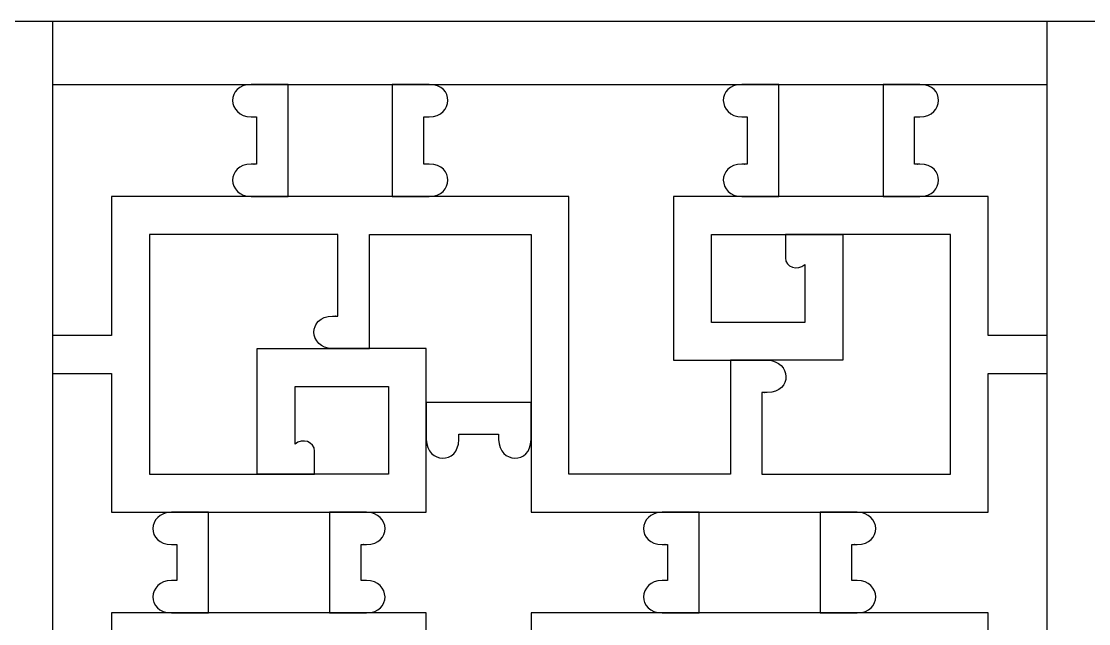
# Model space of a CAD drawing. Header units: centimetres. Extents: x -41.6 to 46.5, y -7.9 to 4.8.
# Drawn here: x 21.19 to 33.78, y -2.26 to 4.85 of the extents above; entities that cross this region are included whole.
import ezdxf

# ---------------------------------------------------------------- set-up
doc = ezdxf.new("R2010")
doc.units = ezdxf.units.CM
doc.header["$MEASUREMENT"] = 0
doc.layers.add('layer 1', color=7, linetype='Continuous')

msp = doc.modelspace()

# ---------------------------------------------------------------- linework, layer by layer
at = {"layer": 'layer 1', "color": 242}
for points, knots in [([(8.33816, -7.92421), (8.33816, -7.92421), (8.33816, 4.84981), (8.33816, 4.84981), (8.33816, 4.84981), (8.33816, 4.84981), (21.55908, 4.84981), (21.55908, 4.84981), (21.55908, 4.84981), (21.55908, 4.84981), (21.55908, -7.92421), (21.55908, -7.92421), (21.55908, -7.92421), (21.55908, -7.92421), (8.33816, -7.92421), (8.33816, -7.92421)], [0, 0, 0, 0, 0.2, 0.2, 0.2, 0.2, 0.4, 0.4, 0.4, 0.4, 0.6, 0.6, 0.6, 0.6, 1, 1, 1, 1]), ([(20.81424, -7.92421), (20.81424, -7.92421), (20.81424, 4.84981), (20.81424, 4.84981), (20.81424, 4.84981), (20.81424, 4.84981), (34.03517, 4.84981), (34.03517, 4.84981), (34.03517, 4.84981), (34.03517, 4.84981), (34.03517, -7.92421), (34.03517, -7.92421), (34.03517, -7.92421), (34.03517, -7.92421), (20.81424, -7.92421), (20.81424, -7.92421)], [0, 0, 0, 0, 0.2, 0.2, 0.2, 0.2, 0.4, 0.4, 0.4, 0.4, 0.6, 0.6, 0.6, 0.6, 1, 1, 1, 1]), ([(33.29033, -7.92421), (33.29033, -7.92421), (33.29033, 4.84981), (33.29033, 4.84981), (33.29033, 4.84981), (33.29033, 4.84981), (46.51125, 4.84981), (46.51125, 4.84981), (46.51125, 4.84981), (46.51125, 4.84981), (46.51125, -7.92421), (46.51125, -7.92421), (46.51125, -7.92421), (46.51125, -7.92421), (33.29033, -7.92421), (33.29033, -7.92421)], [0, 0, 0, 0, 0.2, 0.2, 0.2, 0.2, 0.4, 0.4, 0.4, 0.4, 0.6, 0.6, 0.6, 0.6, 1, 1, 1, 1]), ([(21.55908, 1.14233), (21.55908, 1.14233), (22.25203, 1.14233), (22.25203, 1.14233), (22.25203, 1.14233), (22.25203, 1.14233), (22.25203, 2.78098), (22.25203, 2.78098), (22.25203, 2.78098), (22.25203, 2.78098), (22.25204, 2.78098), (22.25204, 2.78098), (22.25204, 2.78098), (22.25204, 2.78098), (23.89987, 2.78098), (23.89987, 2.78098), (23.89987, 2.78098), (23.61442, 2.78695), (23.59928, 3.16217), (23.89987, 3.16381), (23.89987, 3.16381), (23.97291, 3.16381), (23.89026, 3.16381), (23.9633, 3.16381), (23.9633, 3.16381), (23.9633, 3.16381), (23.9633, 3.72214), (23.9633, 3.72214), (23.9633, 3.72214), (23.9527, 3.72214), (23.95585, 3.72214), (23.89987, 3.72214), (23.89987, 3.72214), (23.61446, 3.72811), (23.59928, 4.1032), (23.89972, 4.10497), (23.89972, 4.10497), (23.89972, 4.10497), (21.55908, 4.10497), (21.55908, 4.10497), (21.55908, 4.10497), (21.55908, 4.10497), (21.55908, 1.14233), (21.55908, 1.14233)], [0, 0, 0, 0, 0.08333333, 0.08333333, 0.08333333, 0.08333333, 0.16666667, 0.16666667, 0.16666667, 0.16666667, 0.25, 0.25, 0.25, 0.25, 0.33333333, 0.33333333, 0.33333333, 0.33333333, 0.41666667, 0.41666667, 0.41666667, 0.41666667, 0.5, 0.5, 0.5, 0.5, 0.58333333, 0.58333333, 0.58333333, 0.58333333, 0.66666667, 0.66666667, 0.66666667, 0.66666667, 0.75, 0.75, 0.75, 0.75, 0.83333333, 0.83333333, 0.83333333, 0.83333333, 1, 1, 1, 1]), ([(24.33572, 4.10497), (24.33572, 4.10497), (23.89972, 4.10497), (23.89972, 4.10497), (23.89972, 4.10497), (23.89972, 4.10497), (24.33572, 4.10497), (24.33572, 4.10497)], [0, 0, 0, 0, 0.33333333, 0.33333333, 0.33333333, 0.33333333, 1, 1, 1, 1]), ([(24.33572, 4.10497), (24.33572, 4.10497), (24.33572, 2.78098), (24.33572, 2.78098), (24.33572, 2.78098), (24.33572, 2.78098), (25.56448, 2.78098), (25.56448, 2.78098), (25.56448, 2.78098), (25.56448, 2.78098), (25.56448, 4.10497), (25.56448, 4.10497), (25.56448, 4.10497), (25.56448, 4.10497), (24.33572, 4.10497), (24.33572, 4.10497)], [0, 0, 0, 0, 0.2, 0.2, 0.2, 0.2, 0.4, 0.4, 0.4, 0.4, 0.6, 0.6, 0.6, 0.6, 1, 1, 1, 1]), ([(25.56448, 4.10497), (25.56448, 4.10497), (26.00048, 4.10497), (26.00048, 4.10497), (26.00048, 4.10497), (26.00048, 4.10497), (25.56448, 4.10497), (25.56448, 4.10497)], [0, 0, 0, 0, 0.33333333, 0.33333333, 0.33333333, 0.33333333, 1, 1, 1, 1]), ([(26.00048, 4.10497), (26.30092, 4.1032), (26.28574, 3.72811), (26.00033, 3.72214), (26.00033, 3.72214), (25.94435, 3.72214), (25.9475, 3.72214), (25.9369, 3.72214), (25.9369, 3.72214), (25.9369, 3.72214), (25.9369, 3.16381), (25.9369, 3.16381), (25.9369, 3.16381), (26.00994, 3.16381), (25.92729, 3.16381), (26.00033, 3.16381), (26.00033, 3.16381), (26.30093, 3.16217), (26.28579, 2.78695), (26.00033, 2.78098), (26.00033, 2.78098), (26.00033, 2.78098), (27.64816, 2.78098), (27.64816, 2.78098), (27.64816, 2.78098), (27.64816, 2.78098), (27.64816, -0.49632), (27.64816, -0.49632), (27.64816, -0.49632), (27.64816, -0.49632), (29.55397, -0.49632), (29.55397, -0.49632), (29.55397, -0.49632), (29.55397, -0.49632), (29.55397, 0.8505), (29.55397, 0.8505), (29.55397, 0.8505), (29.55397, 0.8505), (28.88396, 0.8505), (28.88396, 0.8505), (28.88396, 0.8505), (28.88396, 1.49397), (28.88396, 2.13747), (28.88396, 2.78098), (28.88396, 2.78098), (28.88396, 2.78098), (29.69044, 2.78098), (29.69044, 2.78098), (29.69044, 2.78098), (29.40498, 2.78695), (29.38984, 3.16217), (29.69044, 3.16381), (29.69044, 3.16381), (29.76348, 3.16381), (29.68083, 3.16381), (29.75387, 3.16381), (29.75387, 3.16381), (29.75387, 3.16381), (29.75387, 3.72214), (29.75387, 3.72214), (29.75387, 3.72214), (29.74327, 3.72214), (29.74642, 3.72214), (29.69044, 3.72214), (29.69044, 3.72214), (29.40503, 3.72811), (29.38985, 4.1032), (29.69029, 4.10497), (29.69029, 4.10497), (29.69029, 4.10497), (26.00048, 4.10497), (26.00048, 4.10497)], [0, 0, 0, 0, 0.05263158, 0.05263158, 0.05263158, 0.05263158, 0.10526316, 0.10526316, 0.10526316, 0.10526316, 0.15789474, 0.15789474, 0.15789474, 0.15789474, 0.21052632, 0.21052632, 0.21052632, 0.21052632, 0.26315789, 0.26315789, 0.26315789, 0.26315789, 0.31578947, 0.31578947, 0.31578947, 0.31578947, 0.36842105, 0.36842105, 0.36842105, 0.36842105, 0.42105263, 0.42105263, 0.42105263, 0.42105263, 0.47368421, 0.47368421, 0.47368421, 0.47368421, 0.52631579, 0.52631579, 0.52631579, 0.52631579, 0.57894737, 0.57894737, 0.57894737, 0.57894737, 0.63157895, 0.63157895, 0.63157895, 0.63157895, 0.68421053, 0.68421053, 0.68421053, 0.68421053, 0.73684211, 0.73684211, 0.73684211, 0.73684211, 0.78947368, 0.78947368, 0.78947368, 0.78947368, 0.84210526, 0.84210526, 0.84210526, 0.84210526, 0.89473684, 0.89473684, 0.89473684, 0.89473684, 1, 1, 1, 1]), ([(30.12629, 4.10497), (30.12629, 4.10497), (29.69029, 4.10497), (29.69029, 4.10497), (29.69029, 4.10497), (29.69029, 4.10497), (30.12629, 4.10497), (30.12629, 4.10497)], [0, 0, 0, 0, 0.33333333, 0.33333333, 0.33333333, 0.33333333, 1, 1, 1, 1]), ([(30.12629, 2.78098), (30.12629, 2.78098), (31.35505, 2.78098), (31.35505, 2.78098), (31.35505, 2.78098), (31.35505, 2.78098), (31.35505, 4.10497), (31.35505, 4.10497), (31.35505, 4.10497), (31.35505, 4.10497), (30.12629, 4.10497), (30.12629, 4.10497), (30.12629, 4.10497), (30.12629, 4.10497), (30.12629, 2.78098), (30.12629, 2.78098)], [0, 0, 0, 0, 0.2, 0.2, 0.2, 0.2, 0.4, 0.4, 0.4, 0.4, 0.6, 0.6, 0.6, 0.6, 1, 1, 1, 1]), ([(31.35505, 4.10497), (31.35505, 4.10497), (31.79105, 4.10497), (31.79105, 4.10497), (31.79105, 4.10497), (31.79105, 4.10497), (31.35505, 4.10497), (31.35505, 4.10497)], [0, 0, 0, 0, 0.33333333, 0.33333333, 0.33333333, 0.33333333, 1, 1, 1, 1]), ([(31.79105, 4.10497), (32.09149, 4.1032), (32.07631, 3.72811), (31.7909, 3.72214), (31.7909, 3.72214), (31.73492, 3.72214), (31.73807, 3.72214), (31.72747, 3.72214), (31.72747, 3.72214), (31.72747, 3.72214), (31.72747, 3.16381), (31.72747, 3.16381), (31.72747, 3.16381), (31.80051, 3.16381), (31.71786, 3.16381), (31.7909, 3.16381), (31.7909, 3.16381), (32.09149, 3.16217), (32.07635, 2.78695), (31.7909, 2.78098), (31.7909, 2.78098), (31.7909, 2.78098), (32.59737, 2.78098), (32.59737, 2.78098), (32.59737, 2.78098), (32.59737, 2.78098), (32.59737, 1.14233), (32.59737, 1.14233), (32.59737, 1.14233), (32.59737, 1.14233), (33.29033, 1.14233), (33.29033, 1.14233), (33.29033, 1.14233), (33.29033, 1.14233), (33.29033, 4.10497), (33.29033, 4.10497), (33.29033, 4.10497), (33.29033, 4.10497), (31.79105, 4.10497), (31.79105, 4.10497)], [0, 0, 0, 0, 0.09090909, 0.09090909, 0.09090909, 0.09090909, 0.18181818, 0.18181818, 0.18181818, 0.18181818, 0.27272727, 0.27272727, 0.27272727, 0.27272727, 0.36363636, 0.36363636, 0.36363636, 0.36363636, 0.45454545, 0.45454545, 0.45454545, 0.45454545, 0.54545455, 0.54545455, 0.54545455, 0.54545455, 0.63636364, 0.63636364, 0.63636364, 0.63636364, 0.72727273, 0.72727273, 0.72727273, 0.72727273, 0.81818182, 0.81818182, 0.81818182, 0.81818182, 1, 1, 1, 1]), ([(24.33572, 2.78098), (24.33572, 2.78098), (23.89987, 2.78098), (23.89987, 2.78098), (23.89987, 2.78098), (23.89987, 2.78098), (24.33572, 2.78098), (24.33572, 2.78098)], [0, 0, 0, 0, 0.33333333, 0.33333333, 0.33333333, 0.33333333, 1, 1, 1, 1]), ([(25.56448, 2.78098), (25.56448, 2.78098), (26.00033, 2.78098), (26.00033, 2.78098), (26.00033, 2.78098), (26.00033, 2.78098), (25.56448, 2.78098), (25.56448, 2.78098)], [0, 0, 0, 0, 0.33333333, 0.33333333, 0.33333333, 0.33333333, 1, 1, 1, 1]), ([(30.12629, 2.78098), (30.12629, 2.78098), (29.69044, 2.78098), (29.69044, 2.78098), (29.69044, 2.78098), (29.69044, 2.78098), (30.12629, 2.78098), (30.12629, 2.78098)], [0, 0, 0, 0, 0.33333333, 0.33333333, 0.33333333, 0.33333333, 1, 1, 1, 1]), ([(31.35505, 2.78098), (31.35505, 2.78098), (31.7909, 2.78098), (31.7909, 2.78098), (31.7909, 2.78098), (31.7909, 2.78098), (31.35505, 2.78098), (31.35505, 2.78098)], [0, 0, 0, 0, 0.33333333, 0.33333333, 0.33333333, 0.33333333, 1, 1, 1, 1]), ([(24.85949, 0.98726), (24.85949, 0.98726), (24.41671, 0.98726), (24.41671, 0.98726), (24.41671, 0.98726), (24.41671, 0.98726), (23.96981, 0.98726), (23.96981, 0.98726), (23.96981, 0.98726), (23.96981, 0.98726), (23.96981, -0.49632), (23.96981, -0.49632), (23.96981, -0.49632), (23.96981, -0.49632), (22.69894, -0.49632), (22.69894, -0.49632), (22.69894, -0.49632), (22.69894, -0.49632), (22.69894, 2.33408), (22.69894, 2.33408), (22.69894, 2.33408), (22.69894, 2.33408), (24.92302, 2.33408), (24.92302, 2.33408), (24.92302, 2.33408), (24.92302, 2.33408), (24.92302, 1.3701), (24.92302, 1.3701), (24.92302, 1.3701), (24.84997, 1.3701), (24.93263, 1.3701), (24.85958, 1.3701), (24.85958, 1.3701), (24.55902, 1.36846), (24.57412, 0.99331), (24.85949, 0.98726)], [0, 0, 0, 0, 0.1, 0.1, 0.1, 0.1, 0.2, 0.2, 0.2, 0.2, 0.3, 0.3, 0.3, 0.3, 0.4, 0.4, 0.4, 0.4, 0.5, 0.5, 0.5, 0.5, 0.6, 0.6, 0.6, 0.6, 0.7, 0.7, 0.7, 0.7, 0.8, 0.8, 0.8, 0.8, 1, 1, 1, 1]), ([(27.20125, 0.34983), (27.20125, 1.01125), (27.20126, 1.67267), (27.20126, 2.33408), (27.20126, 2.33408), (27.20126, 2.33408), (25.29544, 2.33408), (25.29544, 2.33408), (25.29544, 2.33408), (25.29544, 2.33408), (25.29544, 0.98726), (25.29544, 0.98726), (25.29544, 0.98726), (25.29544, 0.98726), (25.51854, 0.98726), (25.51854, 0.98726), (25.51854, 0.98726), (25.51854, 0.98726), (25.96545, 0.98726), (25.96545, 0.98726), (25.96545, 0.98726), (25.96545, 0.98726), (25.96545, 0.34983), (25.96545, 0.34983), (25.96545, 0.34983), (25.96545, 0.34983), (27.20125, 0.34983), (27.20125, 0.34983)], [0, 0, 0, 0, 0.125, 0.125, 0.125, 0.125, 0.25, 0.25, 0.25, 0.25, 0.375, 0.375, 0.375, 0.375, 0.5, 0.5, 0.5, 0.5, 0.625, 0.625, 0.625, 0.625, 0.75, 0.75, 0.75, 0.75, 1, 1, 1, 1]), ([(30.4327, 1.97878), (30.34921, 1.90293), (30.20194, 1.9472), (30.20285, 2.06003), (30.20285, 2.06003), (30.20285, 2.15138), (30.20285, 2.24273), (30.20285, 2.33408), (30.20285, 2.33408), (30.20285, 2.33408), (29.33087, 2.33408), (29.33087, 2.33408), (29.33087, 2.33408), (29.33087, 2.33408), (29.33087, 1.2974), (29.33087, 1.2974), (29.33087, 1.2974), (29.33087, 1.2974), (30.4327, 1.2974), (30.4327, 1.2974), (30.4327, 1.2974), (30.4327, 1.2974), (30.4327, 1.97878), (30.4327, 1.97878)], [0, 0, 0, 0, 0.14285714, 0.14285714, 0.14285714, 0.14285714, 0.28571429, 0.28571429, 0.28571429, 0.28571429, 0.42857143, 0.42857143, 0.42857143, 0.42857143, 0.57142857, 0.57142857, 0.57142857, 0.57142857, 0.71428571, 0.71428571, 0.71428571, 0.71428571, 1, 1, 1, 1]), ([(29.92639, -0.49632), (29.92639, -0.49632), (29.92639, 0.46766), (29.92639, 0.46766), (29.92639, 0.46766), (29.99944, 0.46766), (29.91678, 0.46766), (29.98983, 0.46766), (29.98983, 0.46766), (30.29039, 0.4693), (30.27528, 0.84445), (29.98992, 0.8505), (29.98992, 0.8505), (29.98992, 0.8505), (30.8796, 0.8505), (30.8796, 0.8505), (30.8796, 0.8505), (30.8796, 0.8505), (30.8796, 2.33408), (30.8796, 2.33408), (30.8796, 2.33408), (30.8796, 2.33408), (32.15047, 2.33408), (32.15047, 2.33408), (32.15047, 2.33408), (32.15047, 2.33408), (32.15047, -0.49632), (32.15047, -0.49632), (32.15047, -0.49632), (32.15047, -0.49632), (29.92639, -0.49632), (29.92639, -0.49632)], [0, 0, 0, 0, 0.11111111, 0.11111111, 0.11111111, 0.11111111, 0.22222222, 0.22222222, 0.22222222, 0.22222222, 0.33333333, 0.33333333, 0.33333333, 0.33333333, 0.44444444, 0.44444444, 0.44444444, 0.44444444, 0.55555556, 0.55555556, 0.55555556, 0.55555556, 0.66666667, 0.66666667, 0.66666667, 0.66666667, 0.77777778, 0.77777778, 0.77777778, 0.77777778, 1, 1, 1, 1]), ([(30.8796, 2.33408), (30.8796, 2.33408), (30.20285, 2.33408), (30.20285, 2.33408), (30.20285, 2.33408), (30.20285, 2.33408), (30.8796, 2.33408), (30.8796, 2.33408)], [0, 0, 0, 0, 0.33333333, 0.33333333, 0.33333333, 0.33333333, 1, 1, 1, 1]), ([(25.29544, 0.98726), (25.29544, 0.98726), (24.85949, 0.98726), (24.85949, 0.98726), (24.85949, 0.98726), (24.85949, 0.98726), (25.29544, 0.98726), (25.29544, 0.98726)], [0, 0, 0, 0, 0.33333333, 0.33333333, 0.33333333, 0.33333333, 1, 1, 1, 1]), ([(29.55397, 0.8505), (29.55397, 0.8505), (29.98992, 0.8505), (29.98992, 0.8505), (29.98992, 0.8505), (29.98992, 0.8505), (29.55397, 0.8505), (29.55397, 0.8505)], [0, 0, 0, 0, 0.33333333, 0.33333333, 0.33333333, 0.33333333, 1, 1, 1, 1]), ([(21.55908, -3.76983), (21.55908, -3.76983), (22.25203, -3.76983), (22.25203, -3.76983), (22.25203, -3.76983), (22.25203, -3.76983), (22.25203, -2.13118), (22.25203, -2.13118), (22.25203, -2.13118), (22.25203, -2.13118), (22.95881, -2.13118), (22.95881, -2.13118), (22.95881, -2.13118), (22.65838, -2.12941), (22.67355, -1.75431), (22.95896, -1.74834), (22.95896, -1.74834), (23.01495, -1.74834), (23.01179, -1.74834), (23.02239, -1.74834), (23.02239, -1.74834), (23.02239, -1.74834), (23.02239, -1.32599), (23.02239, -1.32599), (23.02239, -1.32599), (22.94935, -1.32599), (23.03201, -1.32599), (22.95896, -1.32599), (22.95896, -1.32599), (22.6589, -1.32435), (22.67347, -0.95049), (22.95745, -0.94322), (22.95745, -0.94322), (22.95745, -0.94322), (22.25203, -0.94322), (22.25203, -0.94322), (22.25203, -0.94322), (22.25203, -0.94322), (22.25203, 0.69543), (22.25203, 0.69543), (22.25203, 0.69543), (22.25203, 0.69543), (21.55908, 0.69543), (21.55908, 0.69543), (21.55908, 0.69543), (21.55908, 0.69543), (21.55908, -3.76983), (21.55908, -3.76983)], [0, 0, 0, 0, 0.07692308, 0.07692308, 0.07692308, 0.07692308, 0.15384615, 0.15384615, 0.15384615, 0.15384615, 0.23076923, 0.23076923, 0.23076923, 0.23076923, 0.30769231, 0.30769231, 0.30769231, 0.30769231, 0.38461538, 0.38461538, 0.38461538, 0.38461538, 0.46153846, 0.46153846, 0.46153846, 0.46153846, 0.53846154, 0.53846154, 0.53846154, 0.53846154, 0.61538462, 0.61538462, 0.61538462, 0.61538462, 0.69230769, 0.69230769, 0.69230769, 0.69230769, 0.76923077, 0.76923077, 0.76923077, 0.76923077, 0.84615385, 0.84615385, 0.84615385, 0.84615385, 1, 1, 1, 1]), ([(33.29033, 0.69542), (33.29033, 0.69542), (32.59737, 0.69542), (32.59737, 0.69542), (32.59737, 0.69542), (32.59737, 0.69542), (32.59737, -0.94323), (32.59737, -0.94323), (32.59737, -0.94323), (32.59737, -0.94323), (32.59737, -0.94323), (32.59737, -0.94323), (32.59737, -0.94323), (32.59737, -0.94323), (31.05069, -0.94323), (31.05069, -0.94323), (31.05069, -0.94323), (31.33458, -0.95057), (31.34912, -1.32435), (31.04909, -1.32599), (31.04909, -1.32599), (30.97605, -1.32599), (31.0587, -1.32599), (30.98566, -1.32599), (30.98566, -1.32599), (30.98566, -1.32599), (30.98566, -1.74834), (30.98566, -1.74834), (30.98566, -1.74834), (30.99626, -1.74834), (30.99311, -1.74834), (31.04909, -1.74834), (31.04909, -1.74834), (31.33445, -1.75431), (31.34967, -2.12928), (31.0494, -2.13118), (31.0494, -2.13118), (31.0494, -2.13118), (32.59737, -2.13118), (32.59737, -2.13118), (32.59737, -2.13118), (32.59737, -2.13118), (32.59737, -2.13118), (32.59737, -2.13118), (32.59737, -2.13118), (32.59737, -2.13118), (32.59737, -3.76983), (32.59737, -3.76983), (32.59737, -3.76983), (32.59737, -3.76983), (33.29033, -3.76983), (33.29033, -3.76983), (33.29033, -3.76983), (33.29033, -3.76983), (33.29033, 0.69542), (33.29033, 0.69542)], [0, 0, 0, 0, 0.06666667, 0.06666667, 0.06666667, 0.06666667, 0.13333333, 0.13333333, 0.13333333, 0.13333333, 0.2, 0.2, 0.2, 0.2, 0.26666667, 0.26666667, 0.26666667, 0.26666667, 0.33333333, 0.33333333, 0.33333333, 0.33333333, 0.4, 0.4, 0.4, 0.4, 0.46666667, 0.46666667, 0.46666667, 0.46666667, 0.53333333, 0.53333333, 0.53333333, 0.53333333, 0.6, 0.6, 0.6, 0.6, 0.66666667, 0.66666667, 0.66666667, 0.66666667, 0.73333333, 0.73333333, 0.73333333, 0.73333333, 0.8, 0.8, 0.8, 0.8, 0.86666667, 0.86666667, 0.86666667, 0.86666667, 1, 1, 1, 1]), ([(24.41671, -0.14099), (24.5002, -0.06516), (24.64747, -0.10945), (24.64656, -0.22228), (24.64656, -0.22228), (24.64656, -0.31362), (24.64656, -0.40497), (24.64656, -0.49632), (24.64656, -0.49632), (24.64656, -0.49632), (25.51854, -0.49632), (25.51854, -0.49632), (25.51854, -0.49632), (25.51854, -0.49632), (25.51854, 0.54036), (25.51854, 0.54036), (25.51854, 0.54036), (25.51854, 0.54036), (24.41671, 0.54036), (24.41671, 0.54036), (24.41671, 0.54036), (24.41671, 0.54036), (24.41671, -0.14099), (24.41671, -0.14099)], [0, 0, 0, 0, 0.14285714, 0.14285714, 0.14285714, 0.14285714, 0.28571429, 0.28571429, 0.28571429, 0.28571429, 0.42857143, 0.42857143, 0.42857143, 0.42857143, 0.57142857, 0.57142857, 0.57142857, 0.57142857, 0.71428571, 0.71428571, 0.71428571, 0.71428571, 1, 1, 1, 1]), ([(25.96545, 0.34983), (25.96545, 0.34983), (25.96545, -0.08602), (25.96545, -0.08602), (25.96545, -0.08602), (25.96545, -0.08602), (25.96545, 0.34983), (25.96545, 0.34983)], [0, 0, 0, 0, 0.33333333, 0.33333333, 0.33333333, 0.33333333, 1, 1, 1, 1]), ([(27.20125, 0.34983), (27.20125, 0.34983), (27.20125, -0.08602), (27.20125, -0.08602), (27.20125, -0.08602), (27.20125, -0.08602), (27.20125, 0.34983), (27.20125, 0.34983)], [0, 0, 0, 0, 0.33333333, 0.33333333, 0.33333333, 0.33333333, 1, 1, 1, 1]), ([(27.20125, -0.08602), (27.19961, -0.38661), (26.82427, -0.37148), (26.8183, -0.08602), (26.8183, -0.08602), (26.8183, -0.03004), (26.8183, -0.03319), (26.8183, -0.02259), (26.8183, -0.02259), (26.8183, -0.02259), (26.34828, -0.02259), (26.34828, -0.02259), (26.34828, -0.02259), (26.34828, -0.09563), (26.34828, -0.01298), (26.34828, -0.08602), (26.34828, -0.08602), (26.34663, -0.38661), (25.97142, -0.37148), (25.96545, -0.08602), (25.96545, -0.08602), (25.96545, -0.08602), (25.96545, -0.94322), (25.96545, -0.94322), (25.96545, -0.94322), (25.96545, -0.94322), (25.26003, -0.94322), (25.26003, -0.94322), (25.26003, -0.94322), (25.54401, -0.95049), (25.55858, -1.32435), (25.25852, -1.32599), (25.25852, -1.32599), (25.18547, -1.32599), (25.26813, -1.32599), (25.19509, -1.32599), (25.19509, -1.32599), (25.19509, -1.32599), (25.19509, -1.74834), (25.19509, -1.74834), (25.19509, -1.74834), (25.20569, -1.74834), (25.20254, -1.74834), (25.25852, -1.74834), (25.25852, -1.74834), (25.54393, -1.75431), (25.5591, -2.12941), (25.25867, -2.13118), (25.25867, -2.13118), (25.25867, -2.13118), (25.96545, -2.13118), (25.96545, -2.13118), (25.96545, -2.13118), (25.96545, -2.13118), (25.96545, -2.98838), (25.96545, -2.98838), (25.96545, -2.98838), (25.97142, -2.70293), (26.34663, -2.68779), (26.34828, -2.98838), (26.34828, -2.98838), (26.34828, -3.06143), (26.34828, -2.97877), (26.34828, -3.05182), (26.34828, -3.05182), (26.34828, -3.05182), (26.8183, -3.05182), (26.8183, -3.05182), (26.8183, -3.05182), (26.8183, -3.04121), (26.8183, -3.04437), (26.8183, -2.98838), (26.8183, -2.98838), (26.82427, -2.70293), (27.19962, -2.68779), (27.20126, -2.98838), (27.20126, -2.98838), (27.20126, -2.98838), (27.20126, -2.57808), (27.20126, -2.57808), (27.20126, -2.57808), (27.20126, -2.57808), (27.20125, -2.57808), (27.20125, -2.57808), (27.20125, -2.57808), (27.20125, -2.57808), (27.20125, -2.13118), (27.20125, -2.13118), (27.20125, -2.13118), (27.20125, -2.13118), (28.74938, -2.13118), (28.74938, -2.13118), (28.74938, -2.13118), (28.44895, -2.1294), (28.46413, -1.75431), (28.74953, -1.74834), (28.74953, -1.74834), (28.80552, -1.74834), (28.80236, -1.74834), (28.81296, -1.74834), (28.81296, -1.74834), (28.81296, -1.74834), (28.81296, -1.32599), (28.81296, -1.32599), (28.81296, -1.32599), (28.73992, -1.32599), (28.82258, -1.32599), (28.74953, -1.32599), (28.74953, -1.32599), (28.4495, -1.32435), (28.46404, -0.95057), (28.74794, -0.94323), (28.74794, -0.94323), (28.74794, -0.94323), (27.20125, -0.94323), (27.20125, -0.94323), (27.20125, -0.94323), (27.20125, -0.65749), (27.20125, -0.37176), (27.20125, -0.08602)], [0, 0, 0, 0, 0.03225806, 0.03225806, 0.03225806, 0.03225806, 0.06451613, 0.06451613, 0.06451613, 0.06451613, 0.09677419, 0.09677419, 0.09677419, 0.09677419, 0.12903226, 0.12903226, 0.12903226, 0.12903226, 0.16129032, 0.16129032, 0.16129032, 0.16129032, 0.19354839, 0.19354839, 0.19354839, 0.19354839, 0.22580645, 0.22580645, 0.22580645, 0.22580645, 0.25806452, 0.25806452, 0.25806452, 0.25806452, 0.29032258, 0.29032258, 0.29032258, 0.29032258, 0.32258065, 0.32258065, 0.32258065, 0.32258065, 0.35483871, 0.35483871, 0.35483871, 0.35483871, 0.38709677, 0.38709677, 0.38709677, 0.38709677, 0.41935484, 0.41935484, 0.41935484, 0.41935484, 0.4516129, 0.4516129, 0.4516129, 0.4516129, 0.48387097, 0.48387097, 0.48387097, 0.48387097, 0.51612903, 0.51612903, 0.51612903, 0.51612903, 0.5483871, 0.5483871, 0.5483871, 0.5483871, 0.58064516, 0.58064516, 0.58064516, 0.58064516, 0.61290323, 0.61290323, 0.61290323, 0.61290323, 0.64516129, 0.64516129, 0.64516129, 0.64516129, 0.67741935, 0.67741935, 0.67741935, 0.67741935, 0.70967742, 0.70967742, 0.70967742, 0.70967742, 0.74193548, 0.74193548, 0.74193548, 0.74193548, 0.77419355, 0.77419355, 0.77419355, 0.77419355, 0.80645161, 0.80645161, 0.80645161, 0.80645161, 0.83870968, 0.83870968, 0.83870968, 0.83870968, 0.87096774, 0.87096774, 0.87096774, 0.87096774, 0.90322581, 0.90322581, 0.90322581, 0.90322581, 0.93548387, 0.93548387, 0.93548387, 0.93548387, 1, 1, 1, 1]), ([(24.64656, -0.49632), (24.64656, -0.49632), (23.96981, -0.49632), (23.96981, -0.49632), (23.96981, -0.49632), (23.96981, -0.49632), (24.64656, -0.49632), (24.64656, -0.49632)], [0, 0, 0, 0, 0.33333333, 0.33333333, 0.33333333, 0.33333333, 1, 1, 1, 1]), ([(23.39481, -0.94322), (23.39481, -0.94322), (22.95745, -0.94322), (22.95745, -0.94322), (22.95745, -0.94322), (22.95745, -0.94322), (23.39481, -0.94322), (23.39481, -0.94322)], [0, 0, 0, 0, 0.33333333, 0.33333333, 0.33333333, 0.33333333, 1, 1, 1, 1]), ([(23.39481, -0.94322), (23.39481, -0.94322), (23.39481, -2.13118), (23.39481, -2.13118), (23.39481, -2.13118), (23.39481, -2.13118), (24.82266, -2.13118), (24.82266, -2.13118), (24.82266, -2.13118), (24.82266, -2.13118), (24.82267, -0.94322), (24.82267, -0.94322), (24.82267, -0.94322), (24.82267, -0.94322), (23.39481, -0.94322), (23.39481, -0.94322)], [0, 0, 0, 0, 0.2, 0.2, 0.2, 0.2, 0.4, 0.4, 0.4, 0.4, 0.6, 0.6, 0.6, 0.6, 1, 1, 1, 1]), ([(25.26003, -0.94322), (25.26003, -0.94322), (24.82267, -0.94322), (24.82267, -0.94322), (24.82267, -0.94322), (24.82267, -0.94322), (25.26003, -0.94322), (25.26003, -0.94322)], [0, 0, 0, 0, 0.33333333, 0.33333333, 0.33333333, 0.33333333, 1, 1, 1, 1]), ([(29.18539, -0.94323), (29.18539, -0.94323), (28.74794, -0.94323), (28.74794, -0.94323), (28.74794, -0.94323), (28.74794, -0.94323), (29.18539, -0.94323), (29.18539, -0.94323)], [0, 0, 0, 0, 0.33333333, 0.33333333, 0.33333333, 0.33333333, 1, 1, 1, 1]), ([(29.18539, -0.94323), (29.18539, -0.94323), (29.18539, -2.13118), (29.18539, -2.13118), (29.18539, -2.13118), (29.18539, -2.13118), (30.61324, -2.13118), (30.61324, -2.13118), (30.61324, -2.13118), (30.61324, -2.13118), (30.61324, -0.94323), (30.61324, -0.94323), (30.61324, -0.94323), (30.61324, -0.94323), (29.18539, -0.94323), (29.18539, -0.94323)], [0, 0, 0, 0, 0.2, 0.2, 0.2, 0.2, 0.4, 0.4, 0.4, 0.4, 0.6, 0.6, 0.6, 0.6, 1, 1, 1, 1]), ([(30.61324, -0.94323), (30.61324, -0.94323), (31.05069, -0.94323), (31.05069, -0.94323), (31.05069, -0.94323), (31.05069, -0.94323), (30.61324, -0.94323), (30.61324, -0.94323)], [0, 0, 0, 0, 0.33333333, 0.33333333, 0.33333333, 0.33333333, 1, 1, 1, 1]), ([(23.39481, -2.13118), (23.39481, -2.13118), (22.95881, -2.13118), (22.95881, -2.13118), (22.95881, -2.13118), (22.95881, -2.13118), (23.39481, -2.13118), (23.39481, -2.13118)], [0, 0, 0, 0, 0.33333333, 0.33333333, 0.33333333, 0.33333333, 1, 1, 1, 1]), ([(25.25867, -2.13118), (25.25867, -2.13118), (24.82266, -2.13118), (24.82266, -2.13118), (24.82266, -2.13118), (24.82266, -2.13118), (25.25867, -2.13118), (25.25867, -2.13118)], [0, 0, 0, 0, 0.33333333, 0.33333333, 0.33333333, 0.33333333, 1, 1, 1, 1]), ([(29.18539, -2.13118), (29.18539, -2.13118), (28.74938, -2.13118), (28.74938, -2.13118), (28.74938, -2.13118), (28.74938, -2.13118), (29.18539, -2.13118), (29.18539, -2.13118)], [0, 0, 0, 0, 0.33333333, 0.33333333, 0.33333333, 0.33333333, 1, 1, 1, 1]), ([(30.61324, -2.13118), (30.61324, -2.13118), (31.0494, -2.13118), (31.0494, -2.13118), (31.0494, -2.13118), (31.0494, -2.13118), (30.61324, -2.13118), (30.61324, -2.13118)], [0, 0, 0, 0, 0.33333333, 0.33333333, 0.33333333, 0.33333333, 1, 1, 1, 1])]:
    msp.add_open_spline(points, degree=3, knots=knots, dxfattribs=at)
at = {"layer": 'layer 1', "color": 242, "lineweight": 9}
for points, knots in [([(8.33816, -7.92421), (8.33816, -7.92421), (8.33816, 4.84981), (8.33816, 4.84981), (8.33816, 4.84981), (8.33816, 4.84981), (21.55908, 4.84981), (21.55908, 4.84981), (21.55908, 4.84981), (21.55908, 4.84981), (21.55908, -7.92421), (21.55908, -7.92421), (21.55908, -7.92421), (21.55908, -7.92421), (8.33816, -7.92421), (8.33816, -7.92421)], [0, 0, 0, 0, 0.2, 0.2, 0.2, 0.2, 0.4, 0.4, 0.4, 0.4, 0.6, 0.6, 0.6, 0.6, 1, 1, 1, 1]), ([(20.81424, -7.92421), (20.81424, -7.92421), (20.81424, 4.84981), (20.81424, 4.84981), (20.81424, 4.84981), (20.81424, 4.84981), (34.03517, 4.84981), (34.03517, 4.84981), (34.03517, 4.84981), (34.03517, 4.84981), (34.03517, -7.92421), (34.03517, -7.92421), (34.03517, -7.92421), (34.03517, -7.92421), (20.81424, -7.92421), (20.81424, -7.92421)], [0, 0, 0, 0, 0.2, 0.2, 0.2, 0.2, 0.4, 0.4, 0.4, 0.4, 0.6, 0.6, 0.6, 0.6, 1, 1, 1, 1]), ([(33.29033, -7.92421), (33.29033, -7.92421), (33.29033, 4.84981), (33.29033, 4.84981), (33.29033, 4.84981), (33.29033, 4.84981), (46.51125, 4.84981), (46.51125, 4.84981), (46.51125, 4.84981), (46.51125, 4.84981), (46.51125, -7.92421), (46.51125, -7.92421), (46.51125, -7.92421), (46.51125, -7.92421), (33.29033, -7.92421), (33.29033, -7.92421)], [0, 0, 0, 0, 0.2, 0.2, 0.2, 0.2, 0.4, 0.4, 0.4, 0.4, 0.6, 0.6, 0.6, 0.6, 1, 1, 1, 1]), ([(21.55908, 1.14233), (21.55908, 1.14233), (22.25203, 1.14233), (22.25203, 1.14233), (22.25203, 1.14233), (22.25203, 1.14233), (22.25203, 2.78098), (22.25203, 2.78098), (22.25203, 2.78098), (22.25203, 2.78098), (22.25204, 2.78098), (22.25204, 2.78098), (22.25204, 2.78098), (22.25204, 2.78098), (23.89987, 2.78098), (23.89987, 2.78098), (23.89987, 2.78098), (23.61442, 2.78695), (23.59928, 3.16217), (23.89987, 3.16381), (23.89987, 3.16381), (23.97291, 3.16381), (23.89026, 3.16381), (23.9633, 3.16381), (23.9633, 3.16381), (23.9633, 3.16381), (23.9633, 3.72214), (23.9633, 3.72214), (23.9633, 3.72214), (23.9527, 3.72214), (23.95585, 3.72214), (23.89987, 3.72214), (23.89987, 3.72214), (23.61446, 3.72811), (23.59928, 4.1032), (23.89972, 4.10497), (23.89972, 4.10497), (23.89972, 4.10497), (21.55908, 4.10497), (21.55908, 4.10497), (21.55908, 4.10497), (21.55908, 4.10497), (21.55908, 1.14233), (21.55908, 1.14233)], [0, 0, 0, 0, 0.08333333, 0.08333333, 0.08333333, 0.08333333, 0.16666667, 0.16666667, 0.16666667, 0.16666667, 0.25, 0.25, 0.25, 0.25, 0.33333333, 0.33333333, 0.33333333, 0.33333333, 0.41666667, 0.41666667, 0.41666667, 0.41666667, 0.5, 0.5, 0.5, 0.5, 0.58333333, 0.58333333, 0.58333333, 0.58333333, 0.66666667, 0.66666667, 0.66666667, 0.66666667, 0.75, 0.75, 0.75, 0.75, 0.83333333, 0.83333333, 0.83333333, 0.83333333, 1, 1, 1, 1]), ([(24.33572, 4.10497), (24.33572, 4.10497), (24.33572, 2.78098), (24.33572, 2.78098), (24.33572, 2.78098), (24.33572, 2.78098), (25.56448, 2.78098), (25.56448, 2.78098), (25.56448, 2.78098), (25.56448, 2.78098), (25.56448, 4.10497), (25.56448, 4.10497), (25.56448, 4.10497), (25.56448, 4.10497), (24.33572, 4.10497), (24.33572, 4.10497)], [0, 0, 0, 0, 0.2, 0.2, 0.2, 0.2, 0.4, 0.4, 0.4, 0.4, 0.6, 0.6, 0.6, 0.6, 1, 1, 1, 1]), ([(26.00048, 4.10497), (26.30092, 4.1032), (26.28574, 3.72811), (26.00033, 3.72214), (26.00033, 3.72214), (25.94435, 3.72214), (25.9475, 3.72214), (25.9369, 3.72214), (25.9369, 3.72214), (25.9369, 3.72214), (25.9369, 3.16381), (25.9369, 3.16381), (25.9369, 3.16381), (26.00994, 3.16381), (25.92729, 3.16381), (26.00033, 3.16381), (26.00033, 3.16381), (26.30093, 3.16217), (26.28579, 2.78695), (26.00033, 2.78098), (26.00033, 2.78098), (26.00033, 2.78098), (27.64816, 2.78098), (27.64816, 2.78098), (27.64816, 2.78098), (27.64816, 2.78098), (27.64816, -0.49632), (27.64816, -0.49632), (27.64816, -0.49632), (27.64816, -0.49632), (29.55397, -0.49632), (29.55397, -0.49632), (29.55397, -0.49632), (29.55397, -0.49632), (29.55397, 0.8505), (29.55397, 0.8505), (29.55397, 0.8505), (29.55397, 0.8505), (28.88396, 0.8505), (28.88396, 0.8505), (28.88396, 0.8505), (28.88396, 1.49397), (28.88396, 2.13747), (28.88396, 2.78098), (28.88396, 2.78098), (28.88396, 2.78098), (29.69044, 2.78098), (29.69044, 2.78098), (29.69044, 2.78098), (29.40498, 2.78695), (29.38984, 3.16217), (29.69044, 3.16381), (29.69044, 3.16381), (29.76348, 3.16381), (29.68083, 3.16381), (29.75387, 3.16381), (29.75387, 3.16381), (29.75387, 3.16381), (29.75387, 3.72214), (29.75387, 3.72214), (29.75387, 3.72214), (29.74327, 3.72214), (29.74642, 3.72214), (29.69044, 3.72214), (29.69044, 3.72214), (29.40503, 3.72811), (29.38985, 4.1032), (29.69029, 4.10497), (29.69029, 4.10497), (29.69029, 4.10497), (26.00048, 4.10497), (26.00048, 4.10497)], [0, 0, 0, 0, 0.05263158, 0.05263158, 0.05263158, 0.05263158, 0.10526316, 0.10526316, 0.10526316, 0.10526316, 0.15789474, 0.15789474, 0.15789474, 0.15789474, 0.21052632, 0.21052632, 0.21052632, 0.21052632, 0.26315789, 0.26315789, 0.26315789, 0.26315789, 0.31578947, 0.31578947, 0.31578947, 0.31578947, 0.36842105, 0.36842105, 0.36842105, 0.36842105, 0.42105263, 0.42105263, 0.42105263, 0.42105263, 0.47368421, 0.47368421, 0.47368421, 0.47368421, 0.52631579, 0.52631579, 0.52631579, 0.52631579, 0.57894737, 0.57894737, 0.57894737, 0.57894737, 0.63157895, 0.63157895, 0.63157895, 0.63157895, 0.68421053, 0.68421053, 0.68421053, 0.68421053, 0.73684211, 0.73684211, 0.73684211, 0.73684211, 0.78947368, 0.78947368, 0.78947368, 0.78947368, 0.84210526, 0.84210526, 0.84210526, 0.84210526, 0.89473684, 0.89473684, 0.89473684, 0.89473684, 1, 1, 1, 1]), ([(30.12629, 2.78098), (30.12629, 2.78098), (31.35505, 2.78098), (31.35505, 2.78098), (31.35505, 2.78098), (31.35505, 2.78098), (31.35505, 4.10497), (31.35505, 4.10497), (31.35505, 4.10497), (31.35505, 4.10497), (30.12629, 4.10497), (30.12629, 4.10497), (30.12629, 4.10497), (30.12629, 4.10497), (30.12629, 2.78098), (30.12629, 2.78098)], [0, 0, 0, 0, 0.2, 0.2, 0.2, 0.2, 0.4, 0.4, 0.4, 0.4, 0.6, 0.6, 0.6, 0.6, 1, 1, 1, 1]), ([(31.79105, 4.10497), (32.09149, 4.1032), (32.07631, 3.72811), (31.7909, 3.72214), (31.7909, 3.72214), (31.73492, 3.72214), (31.73807, 3.72214), (31.72747, 3.72214), (31.72747, 3.72214), (31.72747, 3.72214), (31.72747, 3.16381), (31.72747, 3.16381), (31.72747, 3.16381), (31.80051, 3.16381), (31.71786, 3.16381), (31.7909, 3.16381), (31.7909, 3.16381), (32.09149, 3.16217), (32.07635, 2.78695), (31.7909, 2.78098), (31.7909, 2.78098), (31.7909, 2.78098), (32.59737, 2.78098), (32.59737, 2.78098), (32.59737, 2.78098), (32.59737, 2.78098), (32.59737, 1.14233), (32.59737, 1.14233), (32.59737, 1.14233), (32.59737, 1.14233), (33.29033, 1.14233), (33.29033, 1.14233), (33.29033, 1.14233), (33.29033, 1.14233), (33.29033, 4.10497), (33.29033, 4.10497), (33.29033, 4.10497), (33.29033, 4.10497), (31.79105, 4.10497), (31.79105, 4.10497)], [0, 0, 0, 0, 0.09090909, 0.09090909, 0.09090909, 0.09090909, 0.18181818, 0.18181818, 0.18181818, 0.18181818, 0.27272727, 0.27272727, 0.27272727, 0.27272727, 0.36363636, 0.36363636, 0.36363636, 0.36363636, 0.45454545, 0.45454545, 0.45454545, 0.45454545, 0.54545455, 0.54545455, 0.54545455, 0.54545455, 0.63636364, 0.63636364, 0.63636364, 0.63636364, 0.72727273, 0.72727273, 0.72727273, 0.72727273, 0.81818182, 0.81818182, 0.81818182, 0.81818182, 1, 1, 1, 1]), ([(24.85949, 0.98726), (24.85949, 0.98726), (24.41671, 0.98726), (24.41671, 0.98726), (24.41671, 0.98726), (24.41671, 0.98726), (23.96981, 0.98726), (23.96981, 0.98726), (23.96981, 0.98726), (23.96981, 0.98726), (23.96981, -0.49632), (23.96981, -0.49632), (23.96981, -0.49632), (23.96981, -0.49632), (22.69894, -0.49632), (22.69894, -0.49632), (22.69894, -0.49632), (22.69894, -0.49632), (22.69894, 2.33408), (22.69894, 2.33408), (22.69894, 2.33408), (22.69894, 2.33408), (24.92302, 2.33408), (24.92302, 2.33408), (24.92302, 2.33408), (24.92302, 2.33408), (24.92302, 1.3701), (24.92302, 1.3701), (24.92302, 1.3701), (24.84997, 1.3701), (24.93263, 1.3701), (24.85958, 1.3701), (24.85958, 1.3701), (24.55902, 1.36846), (24.57412, 0.99331), (24.85949, 0.98726)], [0, 0, 0, 0, 0.1, 0.1, 0.1, 0.1, 0.2, 0.2, 0.2, 0.2, 0.3, 0.3, 0.3, 0.3, 0.4, 0.4, 0.4, 0.4, 0.5, 0.5, 0.5, 0.5, 0.6, 0.6, 0.6, 0.6, 0.7, 0.7, 0.7, 0.7, 0.8, 0.8, 0.8, 0.8, 1, 1, 1, 1]), ([(27.20125, 0.34983), (27.20125, 1.01125), (27.20126, 1.67267), (27.20126, 2.33408), (27.20126, 2.33408), (27.20126, 2.33408), (25.29544, 2.33408), (25.29544, 2.33408), (25.29544, 2.33408), (25.29544, 2.33408), (25.29544, 0.98726), (25.29544, 0.98726), (25.29544, 0.98726), (25.29544, 0.98726), (25.51854, 0.98726), (25.51854, 0.98726), (25.51854, 0.98726), (25.51854, 0.98726), (25.96545, 0.98726), (25.96545, 0.98726), (25.96545, 0.98726), (25.96545, 0.98726), (25.96545, 0.34983), (25.96545, 0.34983), (25.96545, 0.34983), (25.96545, 0.34983), (27.20125, 0.34983), (27.20125, 0.34983)], [0, 0, 0, 0, 0.125, 0.125, 0.125, 0.125, 0.25, 0.25, 0.25, 0.25, 0.375, 0.375, 0.375, 0.375, 0.5, 0.5, 0.5, 0.5, 0.625, 0.625, 0.625, 0.625, 0.75, 0.75, 0.75, 0.75, 1, 1, 1, 1]), ([(30.4327, 1.97878), (30.34921, 1.90293), (30.20194, 1.9472), (30.20285, 2.06003), (30.20285, 2.06003), (30.20285, 2.15138), (30.20285, 2.24273), (30.20285, 2.33408), (30.20285, 2.33408), (30.20285, 2.33408), (29.33087, 2.33408), (29.33087, 2.33408), (29.33087, 2.33408), (29.33087, 2.33408), (29.33087, 1.2974), (29.33087, 1.2974), (29.33087, 1.2974), (29.33087, 1.2974), (30.4327, 1.2974), (30.4327, 1.2974), (30.4327, 1.2974), (30.4327, 1.2974), (30.4327, 1.97878), (30.4327, 1.97878)], [0, 0, 0, 0, 0.14285714, 0.14285714, 0.14285714, 0.14285714, 0.28571429, 0.28571429, 0.28571429, 0.28571429, 0.42857143, 0.42857143, 0.42857143, 0.42857143, 0.57142857, 0.57142857, 0.57142857, 0.57142857, 0.71428571, 0.71428571, 0.71428571, 0.71428571, 1, 1, 1, 1]), ([(29.92639, -0.49632), (29.92639, -0.49632), (29.92639, 0.46766), (29.92639, 0.46766), (29.92639, 0.46766), (29.99944, 0.46766), (29.91678, 0.46766), (29.98983, 0.46766), (29.98983, 0.46766), (30.29039, 0.4693), (30.27528, 0.84445), (29.98992, 0.8505), (29.98992, 0.8505), (29.98992, 0.8505), (30.8796, 0.8505), (30.8796, 0.8505), (30.8796, 0.8505), (30.8796, 0.8505), (30.8796, 2.33408), (30.8796, 2.33408), (30.8796, 2.33408), (30.8796, 2.33408), (32.15047, 2.33408), (32.15047, 2.33408), (32.15047, 2.33408), (32.15047, 2.33408), (32.15047, -0.49632), (32.15047, -0.49632), (32.15047, -0.49632), (32.15047, -0.49632), (29.92639, -0.49632), (29.92639, -0.49632)], [0, 0, 0, 0, 0.11111111, 0.11111111, 0.11111111, 0.11111111, 0.22222222, 0.22222222, 0.22222222, 0.22222222, 0.33333333, 0.33333333, 0.33333333, 0.33333333, 0.44444444, 0.44444444, 0.44444444, 0.44444444, 0.55555556, 0.55555556, 0.55555556, 0.55555556, 0.66666667, 0.66666667, 0.66666667, 0.66666667, 0.77777778, 0.77777778, 0.77777778, 0.77777778, 1, 1, 1, 1]), ([(21.55908, -3.76983), (21.55908, -3.76983), (22.25203, -3.76983), (22.25203, -3.76983), (22.25203, -3.76983), (22.25203, -3.76983), (22.25203, -2.13118), (22.25203, -2.13118), (22.25203, -2.13118), (22.25203, -2.13118), (22.95881, -2.13118), (22.95881, -2.13118), (22.95881, -2.13118), (22.65838, -2.12941), (22.67355, -1.75431), (22.95896, -1.74834), (22.95896, -1.74834), (23.01495, -1.74834), (23.01179, -1.74834), (23.02239, -1.74834), (23.02239, -1.74834), (23.02239, -1.74834), (23.02239, -1.32599), (23.02239, -1.32599), (23.02239, -1.32599), (22.94935, -1.32599), (23.03201, -1.32599), (22.95896, -1.32599), (22.95896, -1.32599), (22.6589, -1.32435), (22.67347, -0.95049), (22.95745, -0.94322), (22.95745, -0.94322), (22.95745, -0.94322), (22.25203, -0.94322), (22.25203, -0.94322), (22.25203, -0.94322), (22.25203, -0.94322), (22.25203, 0.69543), (22.25203, 0.69543), (22.25203, 0.69543), (22.25203, 0.69543), (21.55908, 0.69543), (21.55908, 0.69543), (21.55908, 0.69543), (21.55908, 0.69543), (21.55908, -3.76983), (21.55908, -3.76983)], [0, 0, 0, 0, 0.07692308, 0.07692308, 0.07692308, 0.07692308, 0.15384615, 0.15384615, 0.15384615, 0.15384615, 0.23076923, 0.23076923, 0.23076923, 0.23076923, 0.30769231, 0.30769231, 0.30769231, 0.30769231, 0.38461538, 0.38461538, 0.38461538, 0.38461538, 0.46153846, 0.46153846, 0.46153846, 0.46153846, 0.53846154, 0.53846154, 0.53846154, 0.53846154, 0.61538462, 0.61538462, 0.61538462, 0.61538462, 0.69230769, 0.69230769, 0.69230769, 0.69230769, 0.76923077, 0.76923077, 0.76923077, 0.76923077, 0.84615385, 0.84615385, 0.84615385, 0.84615385, 1, 1, 1, 1]), ([(33.29033, 0.69542), (33.29033, 0.69542), (32.59737, 0.69542), (32.59737, 0.69542), (32.59737, 0.69542), (32.59737, 0.69542), (32.59737, -0.94323), (32.59737, -0.94323), (32.59737, -0.94323), (32.59737, -0.94323), (32.59737, -0.94323), (32.59737, -0.94323), (32.59737, -0.94323), (32.59737, -0.94323), (31.05069, -0.94323), (31.05069, -0.94323), (31.05069, -0.94323), (31.33458, -0.95057), (31.34912, -1.32435), (31.04909, -1.32599), (31.04909, -1.32599), (30.97605, -1.32599), (31.0587, -1.32599), (30.98566, -1.32599), (30.98566, -1.32599), (30.98566, -1.32599), (30.98566, -1.74834), (30.98566, -1.74834), (30.98566, -1.74834), (30.99626, -1.74834), (30.99311, -1.74834), (31.04909, -1.74834), (31.04909, -1.74834), (31.33445, -1.75431), (31.34967, -2.12928), (31.0494, -2.13118), (31.0494, -2.13118), (31.0494, -2.13118), (32.59737, -2.13118), (32.59737, -2.13118), (32.59737, -2.13118), (32.59737, -2.13118), (32.59737, -2.13118), (32.59737, -2.13118), (32.59737, -2.13118), (32.59737, -2.13118), (32.59737, -3.76983), (32.59737, -3.76983), (32.59737, -3.76983), (32.59737, -3.76983), (33.29033, -3.76983), (33.29033, -3.76983), (33.29033, -3.76983), (33.29033, -3.76983), (33.29033, 0.69542), (33.29033, 0.69542)], [0, 0, 0, 0, 0.06666667, 0.06666667, 0.06666667, 0.06666667, 0.13333333, 0.13333333, 0.13333333, 0.13333333, 0.2, 0.2, 0.2, 0.2, 0.26666667, 0.26666667, 0.26666667, 0.26666667, 0.33333333, 0.33333333, 0.33333333, 0.33333333, 0.4, 0.4, 0.4, 0.4, 0.46666667, 0.46666667, 0.46666667, 0.46666667, 0.53333333, 0.53333333, 0.53333333, 0.53333333, 0.6, 0.6, 0.6, 0.6, 0.66666667, 0.66666667, 0.66666667, 0.66666667, 0.73333333, 0.73333333, 0.73333333, 0.73333333, 0.8, 0.8, 0.8, 0.8, 0.86666667, 0.86666667, 0.86666667, 0.86666667, 1, 1, 1, 1]), ([(24.41671, -0.14099), (24.5002, -0.06516), (24.64747, -0.10945), (24.64656, -0.22228), (24.64656, -0.22228), (24.64656, -0.31362), (24.64656, -0.40497), (24.64656, -0.49632), (24.64656, -0.49632), (24.64656, -0.49632), (25.51854, -0.49632), (25.51854, -0.49632), (25.51854, -0.49632), (25.51854, -0.49632), (25.51854, 0.54036), (25.51854, 0.54036), (25.51854, 0.54036), (25.51854, 0.54036), (24.41671, 0.54036), (24.41671, 0.54036), (24.41671, 0.54036), (24.41671, 0.54036), (24.41671, -0.14099), (24.41671, -0.14099)], [0, 0, 0, 0, 0.14285714, 0.14285714, 0.14285714, 0.14285714, 0.28571429, 0.28571429, 0.28571429, 0.28571429, 0.42857143, 0.42857143, 0.42857143, 0.42857143, 0.57142857, 0.57142857, 0.57142857, 0.57142857, 0.71428571, 0.71428571, 0.71428571, 0.71428571, 1, 1, 1, 1]), ([(27.20125, -0.08602), (27.19961, -0.38661), (26.82427, -0.37148), (26.8183, -0.08602), (26.8183, -0.08602), (26.8183, -0.03004), (26.8183, -0.03319), (26.8183, -0.02259), (26.8183, -0.02259), (26.8183, -0.02259), (26.34828, -0.02259), (26.34828, -0.02259), (26.34828, -0.02259), (26.34828, -0.09563), (26.34828, -0.01298), (26.34828, -0.08602), (26.34828, -0.08602), (26.34663, -0.38661), (25.97142, -0.37148), (25.96545, -0.08602), (25.96545, -0.08602), (25.96545, -0.08602), (25.96545, -0.94322), (25.96545, -0.94322), (25.96545, -0.94322), (25.96545, -0.94322), (25.26003, -0.94322), (25.26003, -0.94322), (25.26003, -0.94322), (25.54401, -0.95049), (25.55858, -1.32435), (25.25852, -1.32599), (25.25852, -1.32599), (25.18547, -1.32599), (25.26813, -1.32599), (25.19509, -1.32599), (25.19509, -1.32599), (25.19509, -1.32599), (25.19509, -1.74834), (25.19509, -1.74834), (25.19509, -1.74834), (25.20569, -1.74834), (25.20254, -1.74834), (25.25852, -1.74834), (25.25852, -1.74834), (25.54393, -1.75431), (25.5591, -2.12941), (25.25867, -2.13118), (25.25867, -2.13118), (25.25867, -2.13118), (25.96545, -2.13118), (25.96545, -2.13118), (25.96545, -2.13118), (25.96545, -2.13118), (25.96545, -2.98838), (25.96545, -2.98838), (25.96545, -2.98838), (25.97142, -2.70293), (26.34663, -2.68779), (26.34828, -2.98838), (26.34828, -2.98838), (26.34828, -3.06143), (26.34828, -2.97877), (26.34828, -3.05182), (26.34828, -3.05182), (26.34828, -3.05182), (26.8183, -3.05182), (26.8183, -3.05182), (26.8183, -3.05182), (26.8183, -3.04121), (26.8183, -3.04437), (26.8183, -2.98838), (26.8183, -2.98838), (26.82427, -2.70293), (27.19962, -2.68779), (27.20126, -2.98838), (27.20126, -2.98838), (27.20126, -2.98838), (27.20126, -2.57808), (27.20126, -2.57808), (27.20126, -2.57808), (27.20126, -2.57808), (27.20125, -2.57808), (27.20125, -2.57808), (27.20125, -2.57808), (27.20125, -2.57808), (27.20125, -2.13118), (27.20125, -2.13118), (27.20125, -2.13118), (27.20125, -2.13118), (28.74938, -2.13118), (28.74938, -2.13118), (28.74938, -2.13118), (28.44895, -2.1294), (28.46413, -1.75431), (28.74953, -1.74834), (28.74953, -1.74834), (28.80552, -1.74834), (28.80236, -1.74834), (28.81296, -1.74834), (28.81296, -1.74834), (28.81296, -1.74834), (28.81296, -1.32599), (28.81296, -1.32599), (28.81296, -1.32599), (28.73992, -1.32599), (28.82258, -1.32599), (28.74953, -1.32599), (28.74953, -1.32599), (28.4495, -1.32435), (28.46404, -0.95057), (28.74794, -0.94323), (28.74794, -0.94323), (28.74794, -0.94323), (27.20125, -0.94323), (27.20125, -0.94323), (27.20125, -0.94323), (27.20125, -0.65749), (27.20125, -0.37176), (27.20125, -0.08602)], [0, 0, 0, 0, 0.03225806, 0.03225806, 0.03225806, 0.03225806, 0.06451613, 0.06451613, 0.06451613, 0.06451613, 0.09677419, 0.09677419, 0.09677419, 0.09677419, 0.12903226, 0.12903226, 0.12903226, 0.12903226, 0.16129032, 0.16129032, 0.16129032, 0.16129032, 0.19354839, 0.19354839, 0.19354839, 0.19354839, 0.22580645, 0.22580645, 0.22580645, 0.22580645, 0.25806452, 0.25806452, 0.25806452, 0.25806452, 0.29032258, 0.29032258, 0.29032258, 0.29032258, 0.32258065, 0.32258065, 0.32258065, 0.32258065, 0.35483871, 0.35483871, 0.35483871, 0.35483871, 0.38709677, 0.38709677, 0.38709677, 0.38709677, 0.41935484, 0.41935484, 0.41935484, 0.41935484, 0.4516129, 0.4516129, 0.4516129, 0.4516129, 0.48387097, 0.48387097, 0.48387097, 0.48387097, 0.51612903, 0.51612903, 0.51612903, 0.51612903, 0.5483871, 0.5483871, 0.5483871, 0.5483871, 0.58064516, 0.58064516, 0.58064516, 0.58064516, 0.61290323, 0.61290323, 0.61290323, 0.61290323, 0.64516129, 0.64516129, 0.64516129, 0.64516129, 0.67741935, 0.67741935, 0.67741935, 0.67741935, 0.70967742, 0.70967742, 0.70967742, 0.70967742, 0.74193548, 0.74193548, 0.74193548, 0.74193548, 0.77419355, 0.77419355, 0.77419355, 0.77419355, 0.80645161, 0.80645161, 0.80645161, 0.80645161, 0.83870968, 0.83870968, 0.83870968, 0.83870968, 0.87096774, 0.87096774, 0.87096774, 0.87096774, 0.90322581, 0.90322581, 0.90322581, 0.90322581, 0.93548387, 0.93548387, 0.93548387, 0.93548387, 1, 1, 1, 1]), ([(23.39481, -0.94322), (23.39481, -0.94322), (23.39481, -2.13118), (23.39481, -2.13118), (23.39481, -2.13118), (23.39481, -2.13118), (24.82266, -2.13118), (24.82266, -2.13118), (24.82266, -2.13118), (24.82266, -2.13118), (24.82267, -0.94322), (24.82267, -0.94322), (24.82267, -0.94322), (24.82267, -0.94322), (23.39481, -0.94322), (23.39481, -0.94322)], [0, 0, 0, 0, 0.2, 0.2, 0.2, 0.2, 0.4, 0.4, 0.4, 0.4, 0.6, 0.6, 0.6, 0.6, 1, 1, 1, 1]), ([(29.18539, -0.94323), (29.18539, -0.94323), (29.18539, -2.13118), (29.18539, -2.13118), (29.18539, -2.13118), (29.18539, -2.13118), (30.61324, -2.13118), (30.61324, -2.13118), (30.61324, -2.13118), (30.61324, -2.13118), (30.61324, -0.94323), (30.61324, -0.94323), (30.61324, -0.94323), (30.61324, -0.94323), (29.18539, -0.94323), (29.18539, -0.94323)], [0, 0, 0, 0, 0.2, 0.2, 0.2, 0.2, 0.4, 0.4, 0.4, 0.4, 0.6, 0.6, 0.6, 0.6, 1, 1, 1, 1])]:
    msp.add_open_spline(points, degree=3, knots=knots, dxfattribs=at)
for points in [[(24.33572, 4.10497), (24.33572, 4.10497), (23.89972, 4.10497), (23.89972, 4.10497)], [(25.56448, 4.10497), (25.56448, 4.10497), (26.00048, 4.10497), (26.00048, 4.10497)], [(30.12629, 4.10497), (30.12629, 4.10497), (29.69029, 4.10497), (29.69029, 4.10497)], [(31.35505, 4.10497), (31.35505, 4.10497), (31.79105, 4.10497), (31.79105, 4.10497)], [(24.33572, 2.78098), (24.33572, 2.78098), (23.89987, 2.78098), (23.89987, 2.78098)], [(25.56448, 2.78098), (25.56448, 2.78098), (26.00033, 2.78098), (26.00033, 2.78098)], [(30.12629, 2.78098), (30.12629, 2.78098), (29.69044, 2.78098), (29.69044, 2.78098)], [(31.35505, 2.78098), (31.35505, 2.78098), (31.7909, 2.78098), (31.7909, 2.78098)], [(30.8796, 2.33408), (30.8796, 2.33408), (30.20285, 2.33408), (30.20285, 2.33408)], [(25.29544, 0.98726), (25.29544, 0.98726), (24.85949, 0.98726), (24.85949, 0.98726)], [(29.55397, 0.8505), (29.55397, 0.8505), (29.98992, 0.8505), (29.98992, 0.8505)], [(25.96545, 0.34983), (25.96545, 0.34983), (25.96545, -0.08602), (25.96545, -0.08602)], [(27.20125, 0.34983), (27.20125, 0.34983), (27.20125, -0.08602), (27.20125, -0.08602)], [(24.64656, -0.49632), (24.64656, -0.49632), (23.96981, -0.49632), (23.96981, -0.49632)], [(23.39481, -0.94322), (23.39481, -0.94322), (22.95745, -0.94322), (22.95745, -0.94322)], [(25.26003, -0.94322), (25.26003, -0.94322), (24.82267, -0.94322), (24.82267, -0.94322)], [(29.18539, -0.94323), (29.18539, -0.94323), (28.74794, -0.94323), (28.74794, -0.94323)], [(30.61324, -0.94323), (30.61324, -0.94323), (31.05069, -0.94323), (31.05069, -0.94323)], [(23.39481, -2.13118), (23.39481, -2.13118), (22.95881, -2.13118), (22.95881, -2.13118)], [(25.25867, -2.13118), (25.25867, -2.13118), (24.82266, -2.13118), (24.82266, -2.13118)], [(29.18539, -2.13118), (29.18539, -2.13118), (28.74938, -2.13118), (28.74938, -2.13118)], [(30.61324, -2.13118), (30.61324, -2.13118), (31.0494, -2.13118), (31.0494, -2.13118)]]:
    msp.add_open_spline(points, degree=3, dxfattribs=at)

doc.saveas('drawing.dxf')
